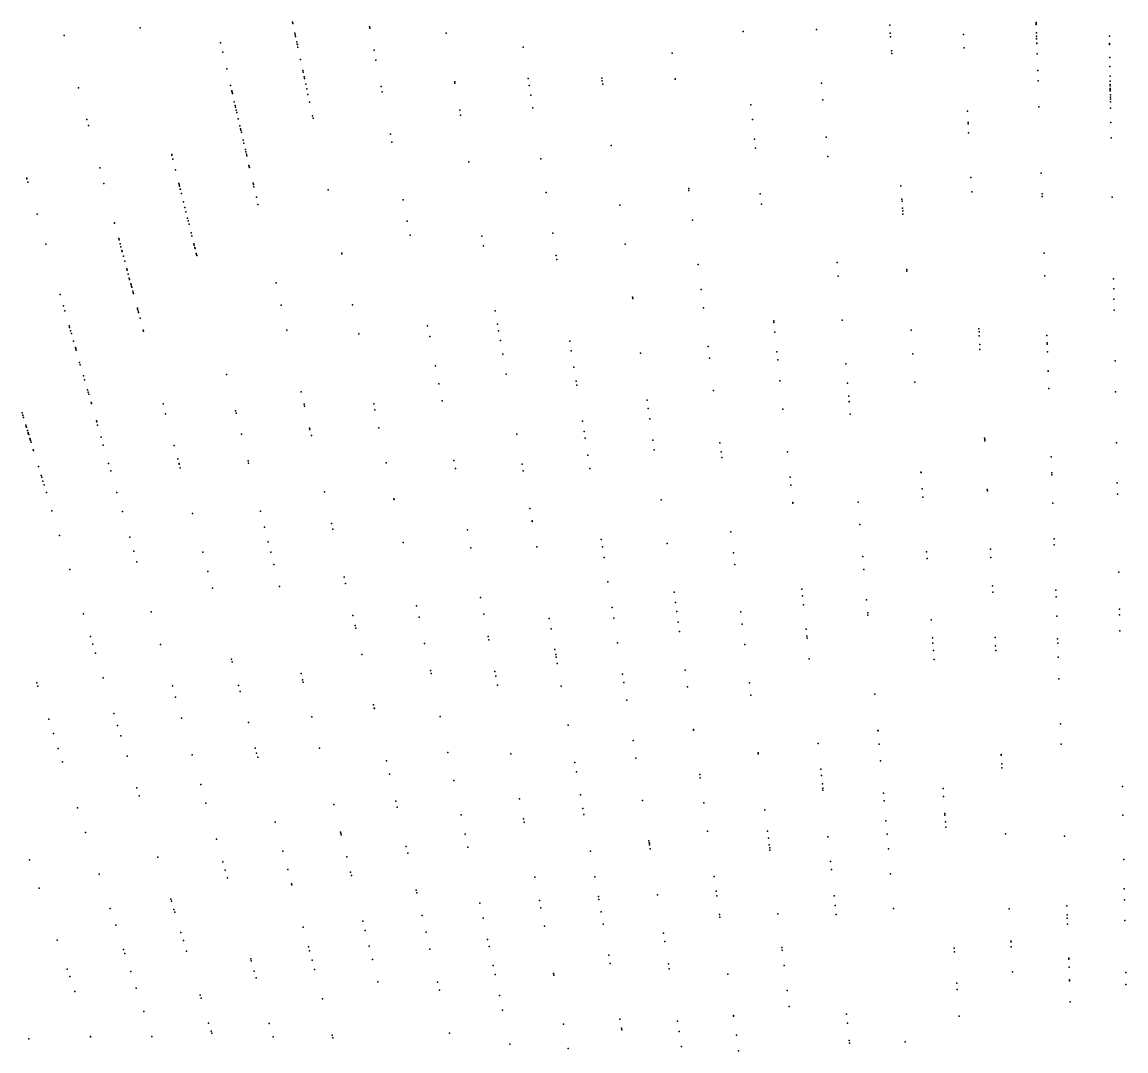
# Model space of a CAD drawing. Header units: metres. Extents: x -4327 to 4266, y -3886 to 3992.
# Drawn here: x -1106 to -54, y 3010 to 3992 of the extents above; entities that cross this region are included whole.
import ezdxf

# ---------------------------------------------------------------- set-up
doc = ezdxf.new("R2010")
doc.units = ezdxf.units.M

msp = doc.modelspace()

# ---------------------------------------------------------------- linework, layer by layer
for p in [(-848.43, 3991.57, 2072.24), (-848.12, 3990.07, 2440.45), (-139.38, 3991.3, 2255.23), (-139.35, 3990.35, 2144), (-993.87, 3986.2, 1999.56), (-846.17, 3980.92, 2091.9), (-845.87, 3979.52, 2219.04), (-775.02, 3987.13, 2113.01), (-774.81, 3986.07, 2123.72), (-774.76, 3985.78, 2194.58), (-701.97, 3981.06, 2472.68), (-418.6, 3982.69, 2464.57), (-348.59, 3984.44, 2348.64), (-278.91, 3988.65, 2472.77), (-278.38, 3981.09, 2444.07), (-208.56, 3979.58, 2381.16), (-139.31, 3989.21, 2314.75), (-139.03, 3981.26, 2336.34), (-1066.15, 3978.91, 2007.71), (-916.98, 3971.86, 2042.11), (-845.51, 3977.79, 2325.76), (-844.41, 3972.62, 2037.39), (-843.94, 3970.43, 2058.48), (-843.86, 3970.04, 2368.47), (-278.13, 3977.47, 2441.85), (-138.91, 3978, 2219.17), (-138.84, 3975.88, 2111.13), (-138.84, 3975.76, 2374.12), (-138.83, 3975.63, 2330.12), (-138.68, 3971.37, 2246.83), (-138.68, 3971.15, 2175.75), (-69.44, 3978.29, 2189.96), (-69.32, 3971.15, 2127.13), (-69.3, 3970.46, 2104.51), (-69.3, 3970.19, 2148.96), (-914.89, 3962.83, 2166.77), (-843.38, 3967.78, 2124.31), (-770.7, 3964.92, 2243.25), (-628.42, 3967.7, 2442.17), (-486.46, 3961.89, 2456.58), (-277.21, 3964.26, 2457.65), (-277.02, 3961.58, 2461.98), (-207.91, 3967.16, 2459.82), (-138.33, 3961.29, 2272.62), (-840.83, 3955.78, 2092.65), (-768.84, 3955.35, 2416.61), (-69.08, 3957.8, 2015.55), (-68.94, 3949.31, 2104.35), (-911.2, 3946.84, 2037.55), (-838.61, 3945.37, 2257.43), (-838.31, 3943.93, 2170.75), (-837.34, 3939.39, 2320.83), (-837.02, 3937.89, 2279.17), (-623.7, 3937.9, 2471.73), (-553.48, 3938.22, 2468.5), (-483.47, 3937.57, 2453.44), (-137.78, 3945.45, 2338.54), (-68.77, 3939.97, 2066.38), (-1052.7, 3928.74, 2020.97), (-907.53, 3930.93, 1979.95), (-835.85, 3932.35, 2136.17), (-834.93, 3928.04, 2207.42), (-763.96, 3930.22, 2464.04), (-693.79, 3934.67, 2351.99), (-693.57, 3933.41, 2354.16), (-622.64, 3931.22, 2482.6), (-553.11, 3935.56, 2336.63), (-552.64, 3932.22, 2349.24), (-483.4, 3937, 2349.62), (-344.11, 3933.21, 2330.04), (-137.43, 3935.61, 2435.43), (-68.69, 3935.19, 2228.18), (-68.63, 3931.9, 2139.34), (-68.61, 3930.84, 2320.13), (-68.57, 3928.31, 2201.7), (-68.55, 3927.49, 2329.72), (-906.42, 3926.12, 1977.52), (-906.24, 3925.36, 2205.89), (-906.08, 3924.68, 2039.89), (-905.83, 3923.59, 2050.37), (-833.77, 3922.58, 2322.6), (-762.94, 3924.99, 2460.77), (-621.18, 3921.95, 2470.72), (-342.72, 3917.28, 2349.62), (-68.54, 3926.63, 2067.58), (-68.53, 3926.02, 2100.2), (-68.46, 3922.15, 1941.14), (-68.42, 3919.82, 2336.75), (-68.39, 3918.04, 2303.94), (-903.96, 3915.46, 2169.09), (-903.18, 3912.09, 2192.74), (-902.78, 3910.36, 2084.98), (-902.16, 3907.67, 2369.71), (-832.21, 3915.23, 2359.24), (-688.99, 3907.46, 2432.92), (-619.26, 3909.83, 2336.14), (-411.23, 3912.63, 2365.36), (-204.73, 3906.54, 2360.68), (-136.57, 3910.8, 2358.55), (-68.35, 3915.57, 2345.81), (-68.24, 3909.59, 2356.74), (-1044.62, 3898.56, 2019.2), (-901.59, 3905.23, 2169.07), (-900.24, 3899.36, 2256.99), (-829.4, 3902.03, 2437.11), (-828.92, 3899.78, 2474.7), (-688.19, 3902.92, 2347.58), (-409.75, 3898.53, 2339.4), (-204.17, 3895.81, 2371.65), (-68, 3895.65, 2368.66), (-1043.07, 3892.79, 2027.21), (-898.71, 3892.76, 2050.75), (-898.05, 3889.88, 2157.73), (-897.71, 3888.41, 2224.9), (-897.26, 3886.46, 2127.8), (-755.13, 3884.81, 2341.35), (-204.1, 3894.53, 2370.87), (-203.66, 3886.08, 2389.04), (-895.54, 3879.01, 2253.8), (-894.87, 3876.11, 2295.29), (-753.62, 3877.05, 2351.24), (-407.8, 3879.99, 2374.69), (-339.62, 3881.87, 2360.21), (-67.75, 3881.25, 2403.62), (-963.69, 3865.14, 2141.79), (-963.59, 3864.73, 1960.17), (-893.44, 3869.9, 2090.99), (-892.94, 3867.75, 2218.76), (-892.46, 3865.68, 2312.25), (-892.07, 3863.98, 2262.23), (-544.43, 3873.82, 2349.05), (-406.88, 3871.2, 2383.88), (-962.61, 3860.82, 1958.19), (-889.96, 3854.85, 2343.51), (-889.68, 3853.62, 2369.06), (-680.3, 3858.17, 2358.35), (-611.55, 3861.2, 2353.32), (-338, 3863.38, 2389.64), (-1101.9, 3842.77, 2082.42), (-1032.25, 3852.41, 1968.17), (-960.06, 3850.59, 2081.01), (-889.52, 3852.93, 2439.53), (-201.42, 3843.26, 2397.54), (-134.35, 3847.42, 2380.86), (-1101.72, 3842.16, 2079.32), (-1100.8, 3838.95, 1957.28), (-1028.27, 3837.56, 1965.97), (-956.85, 3837.7, 2140.51), (-956.6, 3836.72, 2114.94), (-956.3, 3835.5, 2142.07), (-956.16, 3834.95, 2385.09), (-956.16, 3834.95, 2169.74), (-955.47, 3832.18, 2168.17), (-955.44, 3832.08, 2374.5), (-886.06, 3837.95, 2356.51), (-885.77, 3836.69, 2367.42), (-885.26, 3834.49, 2439.72), (-470.6, 3832.7, 2405.6), (-268.19, 3835.24, 2403.83), (-954.42, 3827.97, 2140.65), (-882.96, 3824.52, 2380.36), (-814.44, 3831.64, 2366.82), (-742.91, 3821.96, 2355.37), (-606.47, 3829.1, 2391.75), (-470.38, 3830.95, 2346.46), (-402.31, 3827.68, 2371.54), (-267.31, 3822.73, 2413.47), (-200.71, 3829.78, 2400.76), (-133.67, 3827.78, 2426.86), (-133.58, 3825.21, 2401.88), (-66.76, 3824.7, 2394.66), (-952.49, 3820.22, 2346.73), (-951.14, 3814.83, 2357.98), (-881.38, 3817.66, 2373.17), (-536.42, 3816.85, 2360.51), (-401.29, 3817.99, 2388.71), (-267.18, 3820.83, 2412.27), (-266.72, 3814.23, 2376.19), (-266.53, 3811.49, 2394.75), (-1092, 3808.27, 2085.75), (-950.12, 3810.72, 2075.88), (-948.62, 3804.69, 2075.33), (-947.96, 3802.08, 2332.69), (-738.96, 3801.61, 2409.71), (-466.89, 3802.54, 2407.03), (-266.31, 3808.47, 2378.37), (-1018.21, 3800.03, 1978.9), (-1018.19, 3799.93, 2082.11), (-947.15, 3798.81, 2121.59), (-945.08, 3790.51, 2354.55), (-600.34, 3790.41, 2411.15), (-1083.85, 3779.82, 2086.64), (-1014.2, 3785.04, 2126.22), (-1013.88, 3783.84, 2097.97), (-1012.84, 3779.98, 2082.12), (-944.42, 3787.86, 2318.21), (-942.46, 3780.01, 2064.59), (-736.38, 3788.33, 2412.98), (-667.83, 3787.44, 2387.15), (-531.21, 3779.73, 2401), (-1012.14, 3777.36, 2351.19), (-1011.14, 3773.64, 2153.03), (-1010.9, 3772.71, 2155.28), (-942.17, 3778.84, 2370.53), (-941.6, 3776.55, 2087.23), (-941.35, 3775.54, 2342.36), (-940.21, 3770.96, 2290.69), (-939.97, 3770.03, 2091.82), (-939.74, 3769.11, 2364.42), (-801.56, 3771.03, 2419.29), (-801.43, 3770.43, 2383.88), (-666.17, 3778.06, 2398.67), (-596.95, 3768.97, 2406.23), (-131.69, 3771.07, 2434.39), (-1009.71, 3768.3, 1975.73), (-1008.43, 3763.53, 2180.63), (-596.36, 3765.29, 2398.07), (-461.71, 3760.35, 2420.87), (-329.14, 3762.12, 2453.95), (-1006.45, 3756.12, 2390.25), (-1006.15, 3755.01, 2114.85), (-1005.12, 3751.14, 2190.18), (-328.02, 3749.24, 2425.16), (-262.61, 3755.46, 2365.27), (-262.5, 3753.96, 2367.19), (-130.94, 3749.68, 2429.29), (-1004.1, 3747.36, 2193.55), (-1003.78, 3746.16, 2349.08), (-1002.67, 3742.01, 2337.82), (-1002.36, 3740.85, 1969.31), (-1001.94, 3739.31, 2144.47), (-1001.77, 3738.65, 2376.23), (-864.09, 3742.76, 2401.71), (-65.4, 3746.56, 2443.6), (-1070.1, 3731.87, 2109.27), (-1000.75, 3734.87, 2164.03), (-1000.33, 3733.29, 2300.85), (-1000.19, 3732.75, 2433.86), (-524.11, 3729.23, 2435.39), (-523.92, 3727.92, 2437.44), (-458.78, 3736.49, 2437.44), (-65.23, 3737.1, 2362.57), (-65.06, 3727.44, 2425.33), (-1066.99, 3721.04, 2330.24), (-1065.59, 3716.15, 2347.34), (-996.44, 3718.77, 2383.88), (-996.18, 3717.8, 2099.33), (-859.16, 3721.43, 2393.82), (-791.11, 3721.89, 2419.71), (-456.62, 3718.89, 2382.68), (-64.88, 3716.69, 2438.59), (-995.72, 3716.08, 2385.06), (-995.3, 3714.51, 2413.18), (-993.88, 3709.21, 2360.4), (-655.24, 3716.04, 2434.39), (-389.59, 3706.74, 2341.73), (-324.34, 3707.22, 2435.49), (-1061.52, 3701.97, 2067.95), (-1061.51, 3701.91, 2298.27), (-1061, 3700.14, 2421.37), (-1060.15, 3697.19, 2269.81), (-990.84, 3697.86, 2139.84), (-990.53, 3696.72, 2381.31), (-853.72, 3697.85, 2425.04), (-719.58, 3701.91, 2444.66), (-653.04, 3703.59, 2374.28), (-651.88, 3697.01, 2421.92), (-389.41, 3704.95, 2429.4), (-388.43, 3695.7, 2443.6), (-258.57, 3697.71, 2357.19), (-193.85, 3698.94, 2461.82), (-193.71, 3696.25, 2465.85), (-1059.38, 3694.49, 2101.73), (-1057.31, 3687.26, 2014.14), (-785.21, 3694.13, 2439.44), (-717.58, 3691.63, 2374.28), (-650.26, 3687.81, 2430.38), (-584.01, 3687.32, 2417.19), (-193.5, 3692.22, 2471.91), (-128.95, 3692.77, 2435.55), (-128.7, 3685.58, 2486), (-1055.55, 3681.15, 2265.61), (-1055.24, 3680.05, 2069.17), (-1054.8, 3678.53, 2295.1), (-647.99, 3674.92, 2341.69), (-582.57, 3678.18, 2431.43), (-516.62, 3675.93, 2449.68), (-452.11, 3682.14, 2339.29), (-386.47, 3677.03, 2471.91), (-256.98, 3675.02, 2323.02), (-193.08, 3684.22, 2331.98), (-192.83, 3679.32, 2428.53), (-128.66, 3684.47, 2338.82), (-128.4, 3677, 2353.82), (-1051.5, 3667, 2053.78), (-1050.85, 3664.76, 2227.53), (-712.15, 3663.68, 2442.61), (-450.75, 3671.07, 2469.89), (-385.69, 3669.6, 2478.57), (-320.69, 3665.53, 2442.65), (-64.04, 3668.6, 2441.54), (-1047.82, 3654.19, 2265.84), (-911.4, 3655.41, 2453.84), (-644.59, 3655.66, 2449.68), (-580.06, 3662.39, 2455.75), (-127.77, 3658.93, 2381.84), (-127.76, 3658.69, 2447.59), (-1046.69, 3650.24, 1993.91), (-708.82, 3646.57, 2463.16), (-577.95, 3649.03, 2346.59), (-577.35, 3645.25, 2349.81), (-383.58, 3649.51, 2447.62), (-319.08, 3647.15, 2398.88), (-255.11, 3648.26, 2322.87), (-1043.98, 3640.79, 2015.18), (-1043.32, 3638.48, 2236.56), (-1042.79, 3636.66, 2207.69), (-840.11, 3638.93, 2455.83), (-446.95, 3640.12, 2368.9), (-317.99, 3634.67, 2410.64), (-127.18, 3641.97, 2384.97), (-63.52, 3638.94, 2398.95), (-1040.49, 3628.61, 2435.34), (-1040.3, 3627.94, 2120.39), (-971.94, 3627.34, 2362.26), (-837.41, 3627.23, 2355.92), (-836.97, 3625.3, 2467.03), (-771.04, 3627.44, 2461.87), (-769.8, 3621.61, 2377.26), (-705.68, 3630.42, 2323.64), (-510.29, 3630.93, 2448.51), (-509.2, 3623.11, 2388.79), (-380.74, 3622.46, 2400.88), (-317.56, 3629.71, 2395.94), (-317.54, 3629.48, 2370.26), (-1106.37, 3618.78, 2098.92), (-1105.69, 3616.56, 2160.12), (-1105.59, 3616.24, 2358.62), (-1105.02, 3614.36, 2085.59), (-1035.51, 3611.26, 2432.41), (-969.45, 3618.04, 2425.21), (-902.73, 3620.67, 2453.77), (-902.25, 3618.72, 2449.54), (-571.91, 3610.89, 2324.86), (-507.8, 3613.21, 2323.09), (-316.49, 3617.55, 2436.45), (-1102.84, 3607.23, 2307.27), (-1102.79, 3607.07, 2262.18), (-1102.41, 3605.81, 2112.97), (-1102.33, 3605.55, 2183.64), (-1102.24, 3605.27, 2411.89), (-1101.23, 3601.96, 2105.32), (-1035.2, 3610.19, 2166.98), (-1034.37, 3607.27, 2165.23), (-832.13, 3604.36, 2389.38), (-831.79, 3602.88, 2454.68), (-766.16, 3604.51, 2334.93), (-570.36, 3601.13, 2389.02), (-1100.66, 3600.11, 2368.12), (-1100.53, 3599.67, 2131), (-1100.43, 3599.34, 2240.62), (-1100.08, 3598.19, 2326.94), (-1098.94, 3594.47, 2384.48), (-1098.61, 3593.39, 2057.48), (-1098.33, 3592.48, 2320.42), (-1097.84, 3590.88, 2342.09), (-1031.01, 3595.56, 2453.81), (-897.19, 3598.45, 2482.41), (-830.48, 3597.19, 2330.77), (-634.51, 3598.48, 2380.02), (-569.33, 3594.6, 2450.48), (-504.93, 3592.77, 2374.43), (-440.85, 3590.41, 2384.37), (-188.39, 3594.66, 2423.67), (-188.33, 3593.49, 2420.04), (-188.26, 3592.22, 2427.74), (-62.67, 3590.21, 2358.41), (-1095.64, 3583.69, 2075.9), (-1095.48, 3583.14, 2317.21), (-1028.88, 3588.13, 2469.18), (-961.37, 3587.86, 2448.34), (-503.65, 3583.65, 2413.77), (-439.77, 3581.65, 2435.43), (-376.45, 3581.69, 2433.48), (-1023.89, 3570.73, 2311.31), (-957.97, 3575.19, 2342.41), (-956.7, 3570.45, 2350.62), (-956.58, 3570, 2473.92), (-890.89, 3573.18, 2447.56), (-890.34, 3570.94, 2431.58), (-759.07, 3571.14, 2461.13), (-694.58, 3573.3, 2439.47), (-629.5, 3570.1, 2423.69), (-566.81, 3578.69, 2422.44), (-439.1, 3576.15, 2355.22), (-124.91, 3576.91, 2438.34), (-1090.74, 3567.65, 2383.85), (-1088.11, 3559.05, 2248.66), (-1021.86, 3563.64, 2466.88), (-955.64, 3566.49, 2474.41), (-693.14, 3565.9, 2380.25), (-628.36, 3563.61, 2356.96), (-564.76, 3565.78, 2382.48), (-249.1, 3562.28, 2447.11), (-249.07, 3561.87, 2446.82), (-124.38, 3561.76, 2408.15), (-124.31, 3559.85, 2367.44), (-1087.65, 3557.55, 2443.36), (-1086.46, 3553.66, 2278.58), (-1085.38, 3550.12, 2270.75), (-373.93, 3557.69, 2428.55), (-373.11, 3549.91, 2375.2), (-62, 3552.12, 2445.96), (-1083.2, 3542.99, 2474.06), (-1015.9, 3542.87, 2343.78), (-818.06, 3543.42, 2414.17), (-248, 3546.57, 2462.04), (-247.43, 3538.36, 2444.92), (-185.83, 3545.91, 2359.97), (-185.76, 3544.46, 2432.27), (-61.81, 3541.36, 2376.41), (-751.81, 3537, 2360.91), (-751.64, 3536.18, 2425.58), (-622.01, 3527.59, 2349.87), (-496.95, 3535.95, 2407.05), (-371.36, 3533.26, 2392.12), (-371.31, 3532.76, 2434.25), (-309.16, 3533.69, 2374.35), (-123.37, 3532.9, 2465.23), (-1077.87, 3525.56, 2375.6), (-1010.72, 3524.79, 2396.94), (-943.92, 3522.75, 2429.68), (-878.92, 3525.16, 2411.82), (-875.08, 3509.76, 2381.43), (-811.14, 3513.43, 2379.59), (-809.91, 3508.09, 2409.95), (-681.73, 3507.2, 2360.61), (-619.93, 3515.82, 2460.81), (-619.82, 3515.16, 2409), (-307.29, 3512.3, 2396.35), (-1070.61, 3501.8, 2465.56), (-1003.67, 3500.2, 2431.57), (-871.64, 3495.97, 2437.4), (-742.93, 3495.22, 2434.4), (-554.02, 3497.96, 2449.72), (-430.42, 3505.47, 2445.82), (-122.17, 3498.6, 2418.66), (-999.84, 3486.87, 2362.69), (-934.11, 3486.14, 2444.42), (-869.18, 3486.09, 2399.22), (-678.43, 3490.22, 2447.94), (-615.6, 3491.23, 2426.52), (-552.94, 3491.15, 2453.52), (-491.07, 3494.17, 2384.21), (-427.94, 3485.26, 2411.93), (-243.8, 3486.49, 2406.26), (-182.85, 3489.03, 2411.07), (-121.98, 3492.99, 2477.26), (-996.91, 3476.65, 2429.5), (-866.26, 3474.39, 2379.89), (-551.34, 3481.01, 2398.28), (-426.57, 3474.17, 2460.88), (-304.63, 3481.89, 2480.18), (-243.34, 3479.93, 2415.79), (-182.43, 3480.92, 2363.6), (-1060.74, 3469.53, 2399.94), (-929.18, 3467.74, 2431.52), (-303.54, 3469.48, 2353.28), (-60.51, 3466.84, 2345.65), (-861.02, 3453.35, 2390.75), (-799.27, 3462.04, 2383.93), (-797.88, 3455.99, 2441.99), (-547.66, 3457.78, 2427.23), (-181.01, 3453.82, 2347.95), (-924.91, 3451.8, 2451.74), (-669.22, 3442.82, 2403.44), (-484.56, 3447.8, 2416.74), (-362.68, 3450.63, 2361.01), (-362.01, 3444.3, 2376.07), (-180.7, 3447.91, 2352.2), (-120.47, 3449.92, 2351.78), (-120.25, 3443.5, 2456.31), (-730.07, 3434.71, 2460.17), (-543.75, 3433.1, 2348.66), (-483.16, 3437.87, 2474.88), (-361.13, 3435.95, 2356.48), (-301.02, 3440.68, 2465.01), (-1047.85, 3427.37, 2456.01), (-983.25, 3428.99, 2359.66), (-790.9, 3425.76, 2375.67), (-727.82, 3424.11, 2415.75), (-666.14, 3426.99, 2364.51), (-603.54, 3422.82, 2466.29), (-542.16, 3423.08, 2470.67), (-481.97, 3429.38, 2364.85), (-421.04, 3429.12, 2356.48), (-299.93, 3428.17, 2358.22), (-299.73, 3425.89, 2477.13), (-239.26, 3421.62, 2369.77), (-119.6, 3425.02, 2356.76), (-59.9, 3431.61, 2452.36), (-59.8, 3426.21, 2451.32), (-788.65, 3416.02, 2408.11), (-788.06, 3413.45, 2460.12), (-601.8, 3412.96, 2363.8), (-480.56, 3419.36, 2455.88), (-419.58, 3417.2, 2451.53), (-358.67, 3412.5, 2376.22), (-59.54, 3411.07, 2370.84), (-1041.19, 3405.6, 2389.37), (-661.96, 3405.49, 2346.91), (-661.37, 3402.48, 2470.96), (-479.31, 3410.45, 2346.29), (-357.99, 3406.04, 2377.25), (-357.77, 3403.97, 2456.93), (-238.05, 3404.31, 2388.16), (-178.42, 3404.52, 2464.16), (-118.85, 3403.52, 2377.71), (-1038.93, 3398.18, 2469.43), (-974.32, 3397.85, 2450.73), (-722.45, 3398.84, 2353.43), (-598.3, 3393.12, 2325.36), (-538.41, 3399.41, 2364.09), (-417.22, 3397.98, 2379.12), (-237.7, 3399.21, 2357), (-237.21, 3392.28, 2360.43), (-178.01, 3396.61, 2366.42), (-177.78, 3392.32, 2352.45), (-118.7, 3399.09, 2461.18), (-1036.34, 3389.72, 2406.37), (-906.77, 3384.11, 2417.74), (-906.01, 3381.28, 2424.18), (-782.26, 3388.34, 2355.25), (-597.46, 3388.39, 2438.66), (-597, 3385.77, 2375.32), (-595.98, 3380, 2452.36), (-355.7, 3384.27, 2459.62), (-236.6, 3383.6, 2368.12), (-118.24, 3385.91, 2381.94), (-840.31, 3370.32, 2355.33), (-717.02, 3373.31, 2374.37), (-716.37, 3370.24, 2447.77), (-655.48, 3372.15, 2376.19), (-533.68, 3369.54, 2381.86), (-474.11, 3373.48, 2473.65), (-1092.17, 3361.34, 2396.58), (-1091.2, 3358.35, 2476.87), (-1029.1, 3366.04, 2466.05), (-963.06, 3358.58, 2371.96), (-899.98, 3358.79, 2377.32), (-838.83, 3364.37, 2370.54), (-838.23, 3361.97, 2484.34), (-654.63, 3367.76, 2468.4), (-652.96, 3359.19, 2378.12), (-592.17, 3358.35, 2369.84), (-532.44, 3361.69, 2390.15), (-412.72, 3361.37, 2369.95), (-117.51, 3365.11, 2408.7), (-959.94, 3347.72, 2474.12), (-898.43, 3353, 2373.23), (-471.89, 3357.64, 2375.53), (-411.3, 3349.78, 2400.38), (-293.13, 3350.51, 2411.5), (-771.17, 3340.3, 2475.03), (-529.78, 3344.92, 2369.95), (-1080.93, 3326.77, 2419.57), (-1018.71, 3332.05, 2359.88), (-954.22, 3327.76, 2453.69), (-829.99, 3328.89, 2476.93), (-770.43, 3337.09, 2382.84), (-770.41, 3337.02, 2377.25), (-707.68, 3329.37, 2376.42), (-1015.27, 3320.79, 2374.07), (-890.53, 3323.51, 2382.76), (-585.6, 3321.11, 2415.2), (-466.16, 3316.92, 2412.7), (-466.09, 3316.42, 2409.55), (-290.12, 3316.07, 2400.48), (-116.01, 3322.23, 2391.74), (-1076.45, 3312.97, 2381.55), (-1012.21, 3310.77, 2482.3), (-523.69, 3306.48, 2411.38), (-290.08, 3315.58, 2408.42), (-1071.84, 3298.78, 2374.13), (-883.98, 3299.05, 2376.27), (-822.59, 3299.22, 2463.33), (-347.23, 3303.67, 2406.57), (-288.97, 3302.99, 2413.07), (-115.34, 3302.97, 2413.63), (-1067.72, 3286.09, 2471.68), (-1006.29, 3291.43, 2372.41), (-944.16, 3292.69, 2467.34), (-882.72, 3294.36, 2386.73), (-881.68, 3290.49, 2470.76), (-758.9, 3287.17, 2388.39), (-700.37, 3295, 2382.08), (-640.24, 3293.75, 2416.93), (-579.3, 3285.35, 2405.75), (-521.03, 3289.67, 2415.72), (-404.51, 3294.5, 2410.19), (-404.4, 3293.55, 2390.19), (-287.58, 3287.02, 2429.05), (-172.59, 3293.13, 2430.4), (-172.55, 3292.4, 2432.64), (-755.93, 3274.3, 2437.3), (-577.77, 3276.68, 2382.88), (-460.13, 3273.99, 2425.57), (-344.64, 3279.05, 2407.88), (-172.12, 3284.29, 2437.75), (-171.92, 3280.5, 2399.03), (-936.04, 3264.34, 2373.69), (-936.02, 3264.29, 2462.98), (-694.69, 3268.26, 2398.47), (-459.68, 3270.78, 2451.01), (-344.02, 3273.13, 2453.43), (-343.17, 3265.03, 2427.91), (-997.06, 3261.23, 2383.72), (-994.77, 3253.75, 2394.87), (-573.88, 3254.63, 2427.37), (-342.75, 3261.07, 2433.28), (-342.55, 3259.17, 2470.89), (-284.89, 3256.32, 2389.91), (-228.02, 3260.78, 2475.77), (-227.47, 3252.96, 2478.24), (-56.95, 3262.61, 2350.45), (-930.97, 3246.69, 2421.7), (-809.19, 3245.5, 2420.44), (-750, 3248.61, 2448.83), (-748.64, 3242.73, 2424.89), (-631.89, 3250.81, 2401.92), (-514.61, 3249.12, 2418.95), (-456.34, 3246.99, 2383.63), (-284.23, 3248.76, 2433.84), (-1053.46, 3242.23, 2380.14), (-687.71, 3235.43, 2437.82), (-571.56, 3241.48, 2442.52), (-570.54, 3235.7, 2471.68), (-397.87, 3240.36, 2419.88), (-226.34, 3236.82, 2435.37), (-226.23, 3235.29, 2436.99), (-56.47, 3235.08, 2327.94), (-865.11, 3228.62, 2404.88), (-628.17, 3231.64, 2423.56), (-627.56, 3228.49, 2393.66), (-282.57, 3229.82, 2362.32), (-225.79, 3228.92, 2440.49), (-225.42, 3223.6, 2447.55), (-1045.79, 3218.61, 2395.9), (-921.08, 3212.17, 2387.68), (-802.61, 3219.08, 2414.54), (-802.33, 3217.98, 2422.03), (-801.98, 3216.56, 2432.07), (-683.81, 3217.07, 2460.16), (-508.55, 3210.88, 2467.85), (-452.54, 3219.97, 2415.69), (-395.35, 3219.9, 2380.02), (-394.54, 3213.25, 2356.14), (-337.85, 3214.44, 2365.85), (-281.46, 3217.11, 2374.67), (-168.62, 3217.49, 2440.3), (-112.27, 3215.11, 2406.4), (-857.69, 3200.94, 2425.65), (-739.98, 3205.2, 2421.64), (-681.21, 3204.83, 2475.97), (-564.38, 3200.77, 2458.91), (-508.23, 3208.82, 2427.39), (-508.16, 3208.38, 2361.43), (-507.94, 3207.04, 2470.49), (-507.31, 3203.04, 2475.79), (-393.77, 3207.01, 2458.37), (-393.4, 3204.02, 2498.04), (-393.12, 3201.72, 2437.69), (-280.23, 3203.06, 2496.57), (-1099.25, 3192.46, 2393.12), (-976.84, 3195.11, 2420.5), (-914.91, 3190.66, 2415.72), (-796.74, 3195.53, 2446.7), (-738.56, 3199.06, 2481.1), (-335.39, 3191.03, 2367.48), (-55.74, 3193.06, 2348.31), (-912.67, 3182.85, 2426.42), (-852.96, 3183.27, 2448.34), (-793.07, 3180.84, 2418.84), (-334.57, 3183.26, 2410.6), (-1032.87, 3178.84, 2413.13), (-910.51, 3175.32, 2434.55), (-849.32, 3169.7, 2437.9), (-849.09, 3168.83, 2467.92), (-792.3, 3177.73, 2394.48), (-617.34, 3175.95, 2447.74), (-560.06, 3176.25, 2347.31), (-446.45, 3176.66, 2443.47), (-278.14, 3179.18, 2373.6), (-1089.97, 3165.49, 2405.98), (-730.4, 3163.69, 2409.45), (-729.81, 3161.17, 2443.39), (-500.36, 3159.15, 2373.54), (-444.51, 3162.85, 2397.26), (-55.24, 3164.86, 2381.2), (-964.6, 3155.08, 2445.49), (-964, 3153.09, 2427.27), (-669.81, 3151.23, 2445.63), (-613.05, 3153.86, 2416.97), (-556.8, 3157.74, 2495.32), (-556.29, 3154.88, 2377.27), (-443.85, 3158.14, 2363.91), (-331.93, 3158.13, 2372.62), (-330.97, 3148.97, 2411.81), (-109.96, 3148.8, 2359.45), (-55.06, 3154.46, 2293.52), (-1022.29, 3146.29, 2457.73), (-961.63, 3145.35, 2440.73), (-960.82, 3142.71, 2397.24), (-724.83, 3139.56, 2369.34), (-611.69, 3146.87, 2384.34), (-611.65, 3146.69, 2351.77), (-554.22, 3143.15, 2392.81), (-441.38, 3140.58, 2383.08), (-441.02, 3138.03, 2474.4), (-385.68, 3141.14, 2369.94), (-330.08, 3140.51, 2362.08), (-275.25, 3146.14, 2381.19), (-164.88, 3146.01, 2321.83), (-109.66, 3140.11, 2318.35), (-1017.09, 3130.27, 2400.92), (-838.21, 3128.26, 2461.3), (-781.4, 3134.01, 2394.13), (-666.78, 3136.97, 2462.25), (-608.28, 3129.34, 2371.06), (-552.13, 3131.31, 2413.73), (-109.54, 3136.88, 2382.75), (-109.35, 3131.37, 2392.05), (-54.72, 3134.67, 2323.86), (-954.86, 3123.21, 2442.94), (-779.22, 3125.26, 2368.45), (-721.13, 3123.55, 2464), (-662.45, 3116.56, 2405.05), (-494.57, 3122.62, 2383.75), (-1072.88, 3115.88, 2442.66), (-1009.58, 3107.17, 2427.17), (-952.51, 3115.52, 2487.17), (-833.25, 3109.75, 2435.68), (-832.24, 3105.96, 2413.46), (-775.45, 3110.18, 2365.11), (-717.37, 3107.27, 2369.17), (-661.05, 3110.01, 2364.8), (-493.32, 3114.69, 2421.14), (-381.76, 3109.15, 2405.01), (-381.44, 3106.57, 2389.48), (-217.37, 3108.49, 2360.15), (-163.26, 3115.17, 2322.78), (-163.22, 3114.43, 2319.59), (-162.97, 3109.57, 2326.54), (-1008.27, 3103.15, 2374.68), (-949.42, 3105.43, 2465.13), (-888.36, 3098.07, 2364.49), (-887.85, 3096.29, 2509.51), (-829.8, 3096.87, 2368.34), (-772.32, 3097.61, 2377.13), (-546.94, 3101.83, 2453.89), (-217.12, 3105.02, 2360.19), (-108.22, 3098.97, 2337.99), (-108.18, 3097.9, 2374.53), (-1063.4, 3088.35, 2502.08), (-1002.74, 3086.11, 2463.31), (-884.97, 3086.27, 2374.4), (-827.41, 3087.95, 2432.34), (-657.16, 3091.69, 2465.29), (-545.52, 3093.81, 2395.65), (-489.97, 3093.56, 2412.87), (-489.2, 3088.72, 2403.67), (-379.63, 3091.86, 2432.4), (-161.72, 3085.73, 2358.98), (-107.91, 3090.2, 2400.9), (-53.85, 3085.04, 2339.64), (-1060.96, 3081.24, 2499.14), (-883.16, 3079.94, 2385.79), (-767, 3076.26, 2376.92), (-710.12, 3075.86, 2404.54), (-655.35, 3083.2, 2403.69), (-599.54, 3084.34, 2387.94), (-599.21, 3082.65, 2394.74), (-433.36, 3083.52, 2396.07), (-215.01, 3074.85, 2342.56), (-107.49, 3078.14, 2378.09), (-107.46, 3077.14, 2404.24), (-1056.04, 3066.96, 2459.58), (-997.58, 3070.24, 2420.26), (-936.65, 3063.63, 2369.2), (-708.35, 3068.22, 2395.86), (-376.68, 3067.84, 2465.48), (-214.6, 3068.97, 2354), (-53.65, 3073.82, 2400.55), (-935.69, 3060.52, 2391.18), (-819.95, 3060.09, 2375.12), (-651.13, 3063.31, 2399), (-106.75, 3057.02, 2401.98), (-990.35, 3047.97, 2457.76), (-648.15, 3049.3, 2415.13), (-427.84, 3044.23, 2430.27), (-427.75, 3043.6, 2427.04), (-374.83, 3052.75, 2428.75), (-320.09, 3045.45, 2434.44), (-212.82, 3043.54, 2337.13), (-928.46, 3036.86, 2370), (-870.74, 3036.65, 2452.87), (-590.12, 3035.92, 2442.23), (-536.15, 3040.68, 2424.52), (-534.61, 3031.93, 2436.6), (-481.3, 3038.82, 2432.28), (-319.19, 3036.93, 2443.98), (-1099.83, 3021.76, 2463.31), (-1041.25, 3024, 2397.76), (-1041.13, 3023.65, 2463.53), (-982.62, 3024.21, 2383.97), (-926.07, 3029.05, 2434.59), (-925.52, 3027.22, 2381.35), (-867.02, 3023.66, 2412.27), (-810.61, 3025.25, 2393.76), (-810.01, 3023, 2400.1), (-698.9, 3027.26, 2412.4), (-534.35, 3030.42, 2416.34), (-479.71, 3028.78, 2437.86), (-425.19, 3025.35, 2489.17), (-641.23, 3016.76, 2427.27), (-585.6, 3012.65, 2481.1), (-477.48, 3014.68, 2459.29), (-317.44, 3020.2, 2466.04), (-317.17, 3017.7, 2466.75), (-264.13, 3019.04, 2379.74), (-423.08, 3010.36, 2443.9)]:
    msp.add_point(p)

doc.saveas('drawing.dxf')
